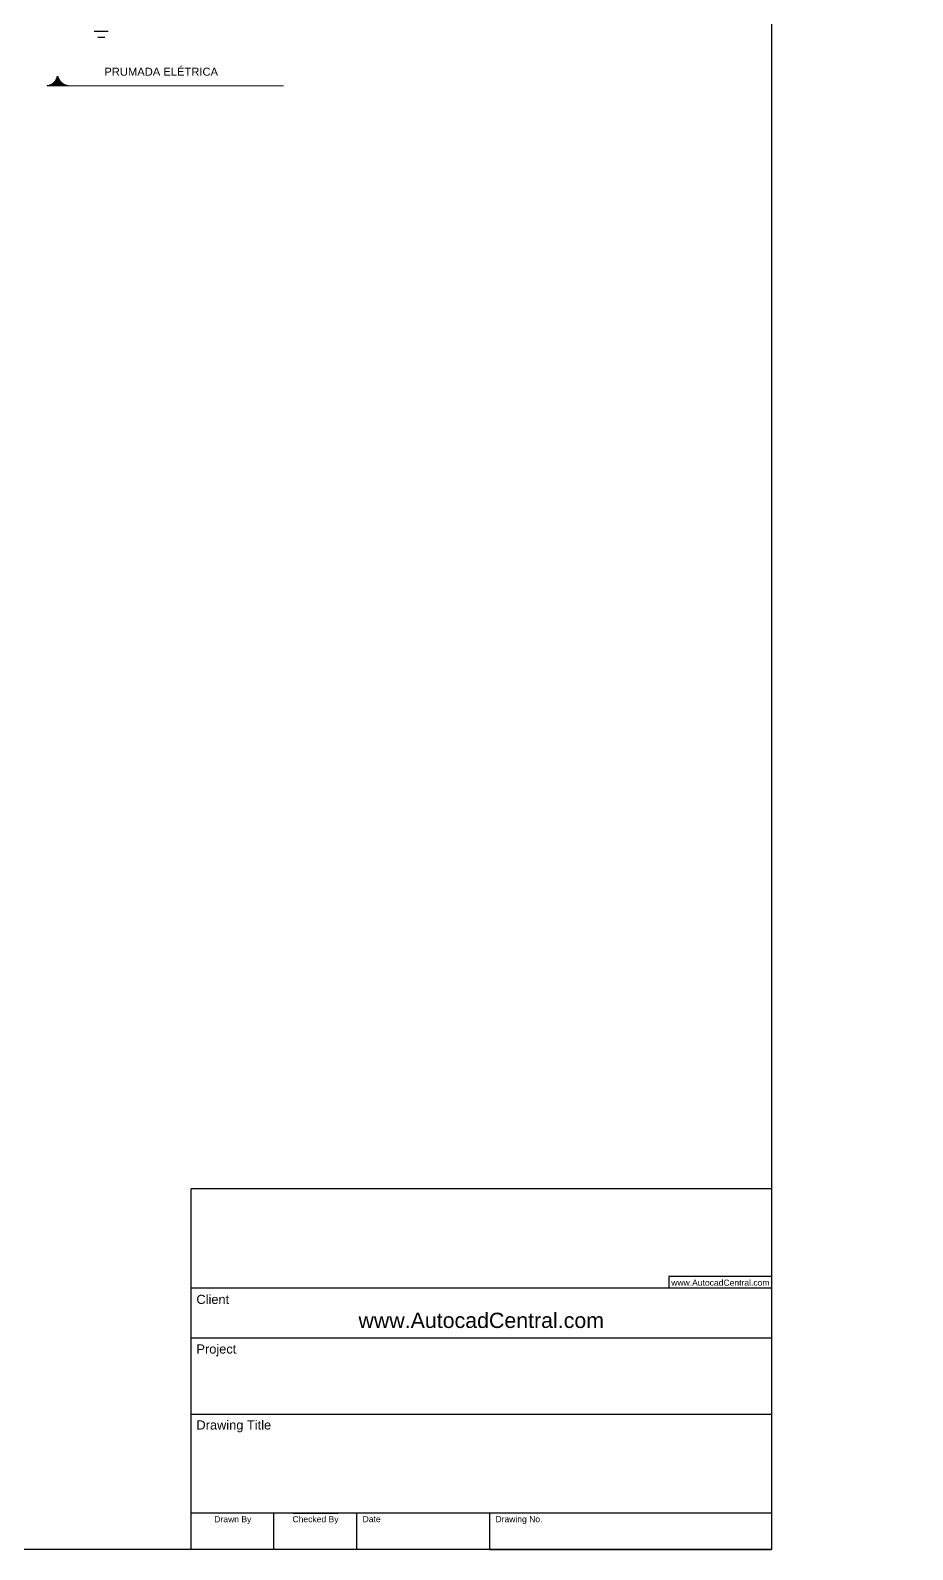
# Model space of a CAD drawing. Header units: millimetres. Extents: x 40 to 176, y -32 to 59.
# Drawn here: x 152.32 to 176.18, y -32.38 to 8.71 of the extents above; entities that cross this region are included whole.
import ezdxf
from ezdxf.enums import TextEntityAlignment as Align

# ---------------------------------------------------------------- set-up
doc = ezdxf.new("R2010")
doc.units = ezdxf.units.MM
doc.layers.get('0').update_dxf_attribs({"lineweight": 30})
doc.layers.add('14 - Prumada eletrica', color=240, linetype='Continuous', lineweight=30)
doc.layers.add('6 - Legenda', color=7, linetype='Continuous', lineweight=25)
doc.styles.add('Arial0', font='arial.ttf', dxfattribs={"height": 3.14658})
doc.styles.add('ariel', font='arial.ttf', dxfattribs={"height": 2.5})
doc.styles.add('ariel 1.5', font='arial.ttf', dxfattribs={"height": 1.5})
doc.styles.add('ariel 2.5', font='arial.ttf', dxfattribs={"height": 2.5})
doc.styles.add('ariel 4', font='', dxfattribs={"height": 4})
doc.styles.get('ariel 4').set_extended_font_data('Arial Black')

# ---------------------------------------------------------------- blocks, each defined once
blk = doc.blocks.new('ISO-A1FRAME')
for p, q in [((-94.96, -234.24), (-94.96, -217.95)), ((0, -232.3), (-16.76, -232.3)), ((-16.76, -232.3), (-16.76, -234.24)), ((-46.07, -277), (0, -277))]:
    blk.add_line(p, q)
at = {"color": 5}
blk.add_lwpolyline([(-800, 277), (0, 277), (0, -277), (-800, -277)], close=True, dxfattribs=at)
for points in [[(0, -217.95), (-94.96, -217.95)], [(0, -234.24), (-94.96, -234.24)], [(-94.96, -277), (-94.96, -234.24)], [(0, -242.38), (-94.96, -242.38)], [(0, -254.87), (-94.96, -254.87)], [(0, -271.03), (-94.96, -271.03)], [(-81.39, -277), (-81.39, -271.03)], [(-78.3, -271.03), (-70.9, -271.03)], [(-67.82, -277), (-67.82, -271.03)], [(-46.07, -277), (-46.07, -271.03)]]:
    blk.add_lwpolyline(points)
at = {"style": 'ariel'}
for s, height, p in [('Client', 1.5, (-94.08, -236.8)), ('Project', 1.5, (-94.08, -244.92)), ('Drawing Title', 1.5, (-94.08, -257.35)), ('  Drawn By', 1, (-91.93, -272.52)), ('Checked By', 1, (-78.36, -272.52)), ('Date', 1, (-66.89, -272.51)), ('Drawing No.', 1, (-45.15, -272.51))]:
    blk.add_text(s, height=height, dxfattribs=at).set_placement(p)
at = {"insert": (-16.39, -232.82), "char_height": 1, "width": 41.4892, "attachment_point": 1, "style": 'ariel'}
blk.add_mtext('www.AutocadCentral.com', dxfattribs=at)
for tag, height, style, p in [('COMPANY', 4, 'ariel 4', (-47.43, -227.76)), ('CLIENT1', 2.5, 'ariel 2.5', (-47.48, -240.73)), ('PROJECT1', 2.5, 'ariel 2.5', (-47.48, -248.81)), ('PROJECT2', 2.5, 'ariel 2.5', (-47.48, -252.63)), ('DRAWINGTITLE1', 2.5, 'ariel 2.5', (-47.48, -261.28)), ('DRAWINGTITLE2', 2.5, 'ariel 2.5', (-47.48, -264.97)), ('DRAWINGTITLE3', 2.5, 'ariel 2.5', (-47.48, -268.72)), ('DRAWINGNO.', 2.5, 'ariel 2.5', (-23.02, -275.65)), ('AUTHOR', 1.5, 'ariel 1.5', (-88.17, -275.54)), ('CHECKER', 1.5, 'ariel 1.5', (-74.59, -275.58)), ('DATE', 1.5, 'ariel 1.5', (-56.89, -275.74))]:
    blk.add_attdef(tag, text='', height=height, dxfattribs=dict(style=style)).set_placement(p, align=Align.CENTER)

msp = doc.modelspace()

# ---------------------------------------------------------------- hatches: boundary and pattern name
at = {"layer": '14 - Prumada eletrica', "true_color": 0x000005}
h = msp.add_hatch(color=5, dxfattribs=at)
h.paths.add_polyline_path([(153.078, 7.407), (153.032, 7.407), (153.114, 7.347)])
h.paths.add_polyline_path([(153.032, 7.407), (153.114, 7.347), (153, 7.347)])
msp.add_hatch(color=5, dxfattribs=at).paths.add_polyline_path([(153.057, 7.473), (153.078, 7.407), (153.032, 7.407)])
h = msp.add_hatch(color=5, dxfattribs=at)
h.paths.add_polyline_path([(153.272, 7.225), (152.839, 7.225), (153.339, 7.211)])
h.paths.add_polyline_path([(152.839, 7.225), (153.339, 7.211), (152.775, 7.211)])
h = msp.add_hatch(color=5, dxfattribs=at)
h.paths.add_polyline_path([(153.21, 7.257), (152.899, 7.257), (153.272, 7.225)])
h.paths.add_polyline_path([(152.899, 7.257), (153.272, 7.225), (152.839, 7.225)])
h = msp.add_hatch(color=5, dxfattribs=at)
h.paths.add_polyline_path([(153.157, 7.297), (152.953, 7.297), (153.21, 7.257)])
h.paths.add_polyline_path([(152.953, 7.297), (153.21, 7.257), (152.899, 7.257)])
h = msp.add_hatch(color=5, dxfattribs=at)
h.paths.add_polyline_path([(153.114, 7.347), (153, 7.347), (153.157, 7.297)])
h.paths.add_polyline_path([(153, 7.347), (153.157, 7.297), (152.953, 7.297)])
at = {"layer": '6 - Legenda'}
h = msp.add_hatch(dxfattribs=at)
h.set_pattern_fill('ANGLE', color=256, style=0)
h.set_pattern_definition([(0, (0, 0), (0, 6.985), [5.08, -1.905]), (90, (0, 0), (-6.985, 4e-16), [5.08, -1.905])])
h.paths.add_polyline_path([(176.016, -14.775), (176.016, -14.803), (176.093, -14.815)])
h.paths.add_polyline_path([(176.093, -14.815), (176.016, -14.803), (176.016, -14.86), (176.099, -14.86)])
h.paths.add_polyline_path([(176.093, -14.815), (176.099, -14.86), (176.181, -14.86)])

# ---------------------------------------------------------------- linework, layer by layer
at = {"layer": '14 - Prumada eletrica', "color": 5, "linetype": 'Continuous', "lineweight": 25, "true_color": 0x000005}
for points in [[(154.424, 8.677), (154.234, 8.677), (154.048, 8.677)], [(154.332, 8.52), (154.234, 8.52), (154.142, 8.52)]]:
    msp.add_lwpolyline(points, dxfattribs=at)
at = {"layer": '14 - Prumada eletrica', "color": 5, "linetype": 'Continuous', "lineweight": -2, "true_color": 0x000005}
for points in [[(153.032, 7.407), (153.114, 7.347), (153, 7.347)], [(153.057, 7.473), (153.078, 7.407), (153.032, 7.407)], [(153.078, 7.407), (153.032, 7.407), (153.114, 7.347)], [(152.839, 7.225), (153.339, 7.211), (152.775, 7.211)], [(152.899, 7.257), (153.272, 7.225), (152.839, 7.225)], [(153.272, 7.225), (152.839, 7.225), (153.339, 7.211)], [(152.953, 7.297), (153.21, 7.257), (152.899, 7.257)], [(153.21, 7.257), (152.899, 7.257), (153.272, 7.225)], [(153, 7.347), (153.157, 7.297), (152.953, 7.297)], [(153.157, 7.297), (152.953, 7.297), (153.21, 7.257)], [(153.114, 7.347), (153, 7.347), (153.157, 7.297)]]:
    msp.add_lwpolyline(points, close=True, dxfattribs=at)
at = {"layer": '14 - Prumada eletrica', "color": 5, "linetype": 'Continuous', "lineweight": 20, "true_color": 0x000005}
msp.add_lwpolyline([(152.775, 7.211), (159.163, 7.211), (159.163, 7.211)], dxfattribs=at)
for points in [[(152.777, 7.213), (152.914, 7.235), (153.023, 7.337), (153.057, 7.473)], [(153.06, 7.473), (153.093, 7.337), (153.203, 7.235), (153.34, 7.213)]]:
    msp.add_open_spline(points, degree=3, dxfattribs=at)

# ---------------------------------------------------------------- block references
at = {"xscale": 0.1653034188902056, "yscale": 0.1653034188902056, "zscale": 0.1653034188902056}
msp.add_blockref('ISO-A1FRAME', (172.363, 13.404), dxfattribs=at).add_auto_attribs({'CLIENT1': 'www.AutocadCentral.com'})

# ---------------------------------------------------------------- texts
at = {"layer": '14 - Prumada eletrica', "color": 7, "true_color": 0x000007, "style": 'Arial0'}
msp.add_text('PRUMADA ELÉTRICA', height=0.21643, dxfattribs=at).set_placement((154.321, 7.485))

doc.saveas('drawing.dxf')
